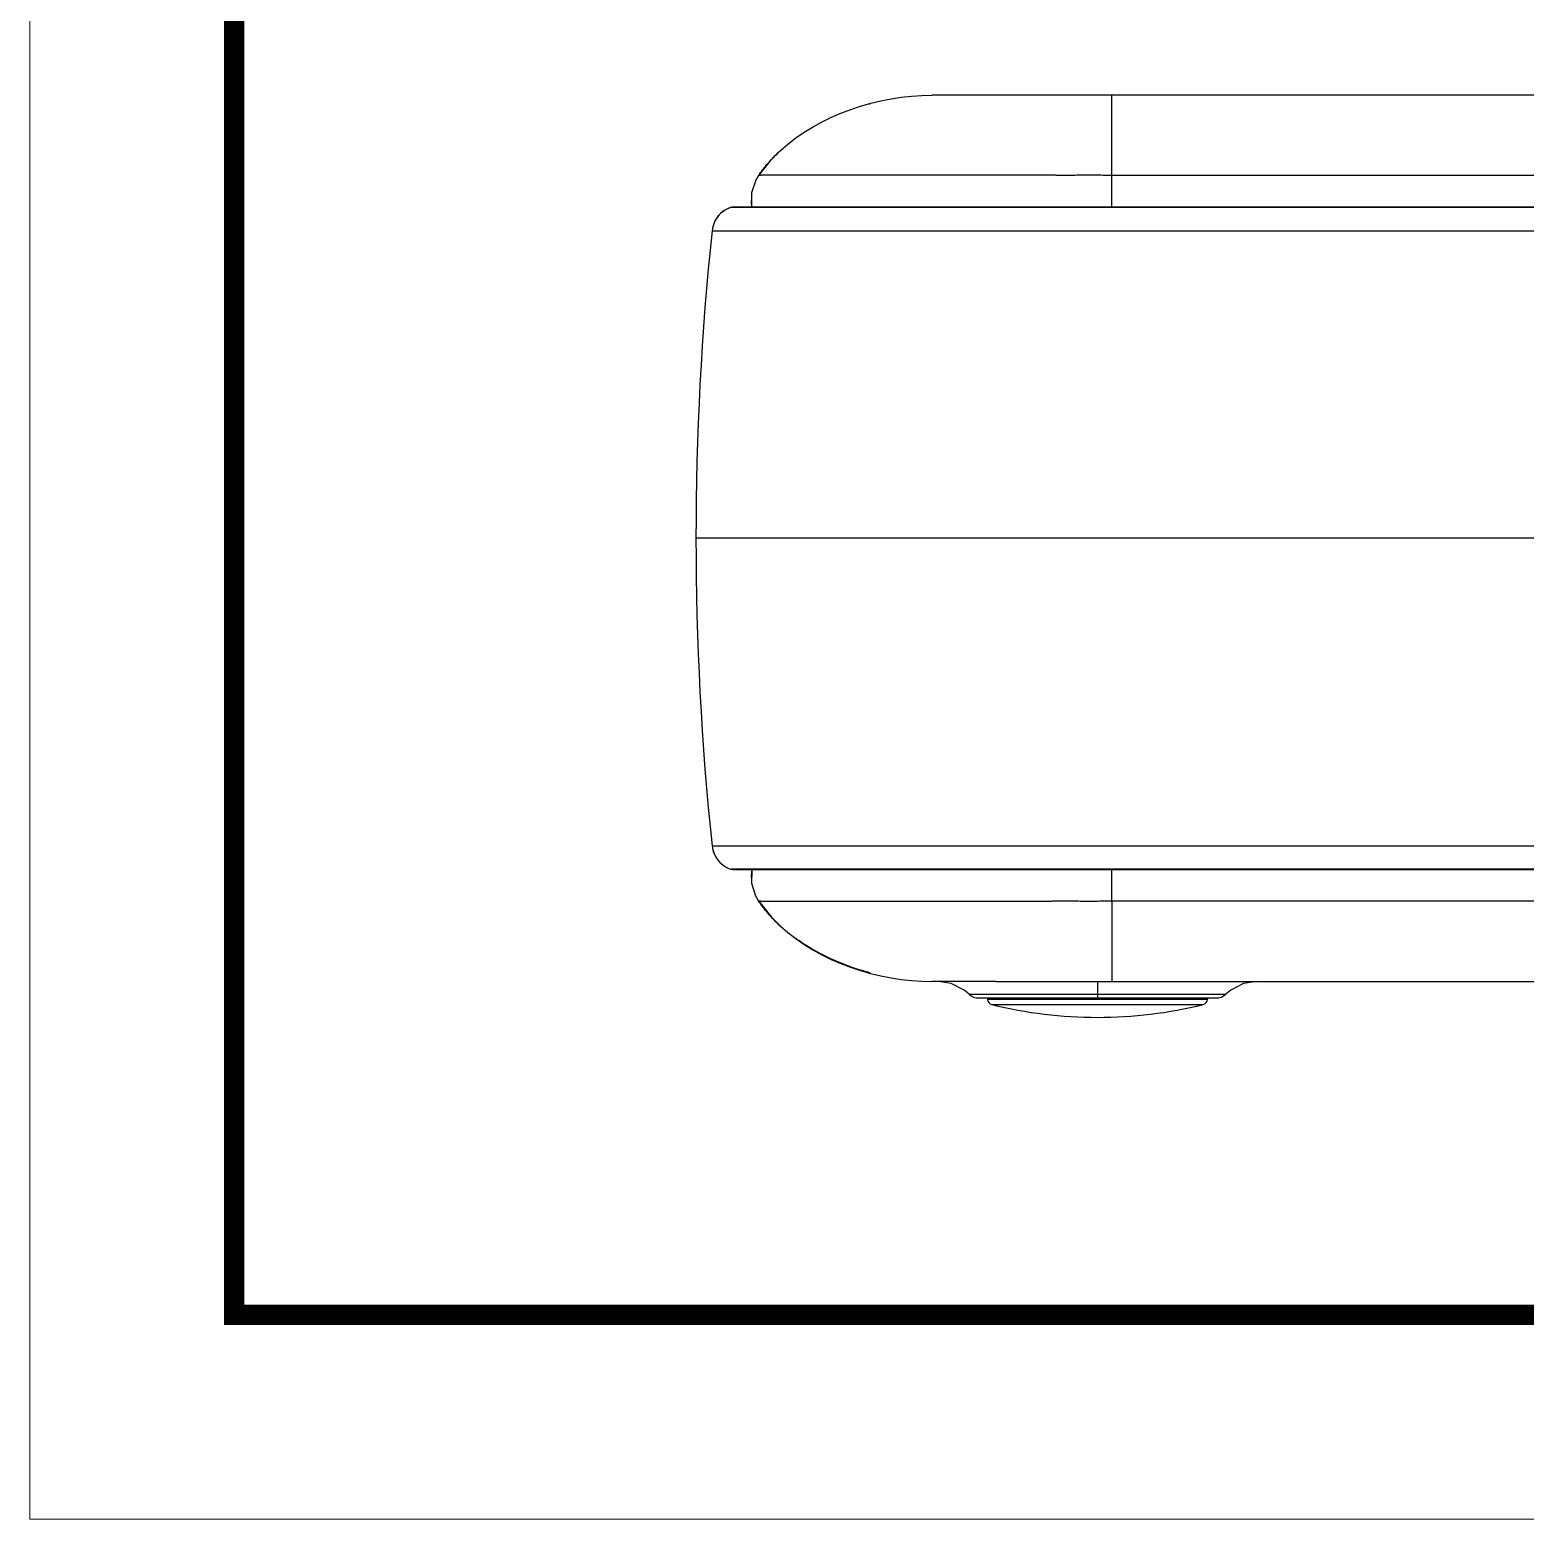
# Model space of a CAD drawing. Header units: millimetres. Extents: x 2741 to 3169, y 1046 to 1343.
# Drawn here: x 2741.3 to 2795.3, y 1045.6 to 1099.3 of the extents above; entities that cross this region are included whole.
import ezdxf

# ---------------------------------------------------------------- set-up
doc = ezdxf.new("R2010")
doc.units = ezdxf.units.MM
doc.layers.add('from', color=7, linetype='Continuous', lineweight=13)

msp = doc.modelspace()

# ---------------------------------------------------------------- linework, layer by layer
at = {"color": 7, "linetype": 'Continuous'}
for p, q in [((2784.17, 1096.985), (2773.919, 1096.985)), ((2849.38, 1096.985), (2780.42, 1096.985)), ((2780.42, 1094.092), (2780.42, 1096.985)), ((2771.653, 1096.671), (2771.684, 1096.68)), ((2768.126, 1094.668), (2768.228, 1094.774)), ((2768.533, 1095.063), (2768.366, 1094.91)), ((2768.417, 1094.959), (2768.44, 1094.98)), ((2767.666, 1094.092), (2768.126, 1094.668)), ((2766.673, 1092.939), (2766.674, 1092.939)), ((2766.673, 1092.939), (2766.675, 1092.939)), ((2766.674, 1092.939), (2766.947, 1092.939)), ((2766.707, 1092.948), (2766.726, 1092.953)), ((2766.726, 1092.953), (2766.757, 1092.958)), ((2766.757, 1092.958), (2766.786, 1092.961)), ((2766.819, 1092.962), (2767.422, 1092.962)), ((2766.82, 1092.962), (2766.823, 1092.962)), ((2766.821, 1092.962), (2766.823, 1092.962)), ((2766.821, 1092.962), (2766.855, 1092.962)), ((2766.947, 1092.939), (2767.197, 1092.939)), ((2767.197, 1092.939), (2767.604, 1092.939)), ((2767.604, 1092.939), (2814.9, 1092.939)), ((2765.978, 1092.089), (2814.9, 1092.089)), ((2814.9, 1080.985), (2765.398, 1080.985)), ((2765.978, 1069.881), (2777.936, 1069.881)), ((2777.936, 1069.881), (2779.6, 1069.881)), ((2779.6, 1069.881), (2780.198, 1069.881)), ((2780.198, 1069.881), (2781.86, 1069.881)), ((2781.86, 1069.881), (2814.9, 1069.881)), ((2766.676, 1069.031), (2766.673, 1069.031)), ((2766.675, 1069.031), (2766.673, 1069.031)), ((2766.706, 1069.022), (2766.673, 1069.031)), ((2766.876, 1069.031), (2766.676, 1069.031)), ((2766.801, 1069.008), (2766.772, 1069.011)), ((2766.819, 1069.008), (2766.816, 1069.008)), ((2766.819, 1069.008), (2766.816, 1069.008)), ((2766.822, 1069.008), (2766.819, 1069.008)), ((2766.822, 1069.008), (2766.819, 1069.008)), ((2766.858, 1069.008), (2766.822, 1069.008)), ((2814.9, 1069.008), (2766.856, 1069.008)), ((2767.425, 1069.008), (2766.858, 1069.008)), ((2767.262, 1069.031), (2766.876, 1069.031)), ((2767.733, 1069.031), (2767.262, 1069.031)), ((2767.414, 1068.522), (2767.425, 1069.008)), ((2814.9, 1069.031), (2767.733, 1069.031)), ((2767.4, 1068.725), (2767.4, 1068.734)), ((2767.558, 1068.061), (2767.414, 1068.522)), ((2767.666, 1067.875), (2767.557, 1068.062)), ((2767.666, 1067.878), (2768.126, 1067.302)), ((2771.519, 1067.865), (2771.484, 1067.865)), ((2780.42, 1067.878), (2780.42, 1064.985)), ((2768.438, 1066.992), (2768.404, 1067.024)), ((2768.435, 1066.995), (2768.441, 1066.99)), ((2768.98, 1066.549), (2768.975, 1066.552)), ((2769.416, 1066.256), (2769.222, 1066.38)), ((2769.632, 1066.127), (2769.4, 1066.266)), ((2769.878, 1065.992), (2769.616, 1066.136)), ((2770.15, 1065.855), (2769.863, 1066)), ((2770.437, 1065.724), (2770.136, 1065.862)), ((2770.734, 1065.601), (2770.425, 1065.729)), ((2771.042, 1065.487), (2770.725, 1065.605)), ((2771.36, 1065.383), (2771.036, 1065.49)), ((2771.684, 1065.29), (2771.357, 1065.384)), ((2773.923, 1064.985), (2773.919, 1064.985)), ((2775.704, 1064.985), (2773.92, 1064.985)), ((2774.62, 1064.911), (2774.15, 1064.985)), ((2775.267, 1064.518), (2783.71, 1064.518)), ((2776.243, 1064.985), (2775.703, 1064.985)), ((2776.243, 1064.985), (2776.303, 1064.985)), ((2776.297, 1064.985), (2849.38, 1064.985)), ((2779.9, 1064.985), (2779.9, 1064.385)), ((2783.71, 1064.518), (2784.193, 1064.518)), ((2784.193, 1064.518), (2784.533, 1064.518)), ((2775.607, 1064.385), (2784.193, 1064.385)), ((2775.928, 1064.385), (2775.928, 1064.338)), ((2775.928, 1064.385), (2775.928, 1064.338)), ((2775.928, 1064.338), (2783.871, 1064.338)), ((2776.081, 1064.148), (2783.719, 1064.148)), ((2783.872, 1064.385), (2783.871, 1064.338)), ((2783.872, 1064.385), (2783.871, 1064.338))]:
    msp.add_line(p, q, dxfattribs=at)
for points in [[(2767.771, 1094.242), (2767.797, 1094.276), (2767.824, 1094.311), (2767.85, 1094.345), (2767.878, 1094.38), (2767.905, 1094.414), (2767.933, 1094.448), (2767.962, 1094.482), (2767.99, 1094.516), (2768.019, 1094.549), (2768.048, 1094.581), (2768.076, 1094.614), (2768.105, 1094.645), (2768.134, 1094.676), (2768.162, 1094.707), (2768.191, 1094.736), (2768.219, 1094.765), (2768.246, 1094.793), (2768.273, 1094.82), (2768.3, 1094.846), (2768.325, 1094.871), (2768.35, 1094.895), (2768.374, 1094.918), (2768.397, 1094.939), (2768.417, 1094.959)], [(2767.666, 1094.095), (2767.675, 1094.107), (2767.698, 1094.14), (2767.722, 1094.174), (2767.746, 1094.208), (2767.771, 1094.242)], [(2767.422, 1092.962), (2767.413, 1093.011), (2767.419, 1093.479), (2767.57, 1093.934), (2767.666, 1094.095)], [(2767.414, 1093.029), (2767.409, 1093.063), (2767.401, 1093.169), (2767.4, 1093.204)], [(2766.673, 1092.939), (2766.684, 1092.943), (2766.718, 1092.951), (2766.75, 1092.957), (2766.781, 1092.96), (2766.809, 1092.962), (2766.822, 1092.962)], [(2766.786, 1092.961), (2766.812, 1092.962), (2766.822, 1092.962)], [(2766.855, 1092.962), (2766.858, 1092.962), (2766.869, 1092.962)], [(2766.869, 1092.962), (2766.873, 1092.962), (2814.9, 1092.962)], [(2766.816, 1069.008), (2766.811, 1069.008), (2766.795, 1069.009), (2766.768, 1069.011), (2766.738, 1069.015), (2766.706, 1069.022)], [(2766.772, 1069.011), (2766.736, 1069.015), (2766.724, 1069.018)], [(2766.816, 1069.008), (2766.813, 1069.008), (2766.801, 1069.008)], [(2766.841, 1069.008), (2766.826, 1069.008), (2766.822, 1069.008)], [(2766.856, 1069.008), (2766.846, 1069.008), (2766.841, 1069.008)], [(2767.4, 1068.783), (2767.4, 1068.758), (2767.4, 1068.761), (2767.401, 1068.809), (2767.41, 1068.923), (2767.424, 1069.008)], [(2767.751, 1067.756), (2767.724, 1067.792), (2767.698, 1067.83), (2767.672, 1067.868), (2767.666, 1067.875)], [(2767.966, 1067.483), (2767.939, 1067.515), (2767.912, 1067.547), (2767.885, 1067.581), (2767.858, 1067.615), (2767.831, 1067.649), (2767.804, 1067.684), (2767.778, 1067.72), (2767.751, 1067.756)], [(2768.404, 1067.024), (2768.382, 1067.044), (2768.359, 1067.066), (2768.335, 1067.09), (2768.31, 1067.114), (2768.284, 1067.139), (2768.258, 1067.165), (2768.233, 1067.191), (2768.206, 1067.217), (2768.18, 1067.245), (2768.154, 1067.273), (2768.127, 1067.301), (2768.101, 1067.33), (2768.074, 1067.359), (2768.047, 1067.389), (2768.02, 1067.42), (2767.993, 1067.451), (2767.966, 1067.483)], [(2769.222, 1066.38), (2769.108, 1066.458), (2769.045, 1066.502), (2769.011, 1066.527), (2768.98, 1066.549)], [(2775.267, 1064.518), (2775.083, 1064.67), (2774.62, 1064.911)], [(2785.65, 1064.985), (2785.18, 1064.911), (2784.717, 1064.67), (2784.532, 1064.518)]]:
    msp.add_lwpolyline(points, dxfattribs=at)
for centre, radius, start, end in [((2772.233, 1090.847), 5.61, 132.5552, 135.5685), ((2319.764, 1092.426), 460.659, 0.06668, 0.20717), ((2766.972, 1091.985), 1, 107.4031, 174.0252), ((2766.972, 1091.985), 1, 112.1869, 168.1211), ((2872.074, 1080.985), 106.676, 174.02516, 185.97484), ((2766.972, 1069.985), 1, 185.9748, 252.6012), ((2766.972, 1069.985), 1, 190.7543, 246.7241), ((2319.764, 1069.544), 460.659, 359.79283, 359.93332), ((2772.172, 1071.06), 5.522, 222.8817, 227.3999), ((2775.607, 1064.885), 0.5, 227.2507, 270), ((2784.193, 1064.885), 0.5, 270, 312.7493), ((2776.128, 1064.342), 0.2, 181, 256.1829), ((2779.9, 1079.676), 15.991, 256.1829, 283.8171), ((2783.671, 1064.342), 0.2, 283.8171, 359)]:
    msp.add_arc(centre, radius, start, end, dxfattribs=at)
for points, start_tangent, end_tangent in [([(2768.439, 1094.979), (2773.92, 1096.985)], (0.736448, 0.676495), (1, 0)), ([(2780.42, 1094.092), (2780.293, 1094.092), (2780.165, 1094.093), (2780.035, 1094.094), (2779.905, 1094.095), (2779.776, 1094.096), (2779.65, 1094.096), (2779.524, 1094.097), (2779.399, 1094.096), (2779.273, 1094.095), (2779.147, 1094.094), (2779.022, 1094.093), (2778.897, 1094.092), (2778.774, 1094.091), (2778.65, 1094.091), (2778.524, 1094.092), (2778.389, 1094.094), (2778.239, 1094.095), (2778.071, 1094.097), (2777.882, 1094.099), (2777.671, 1094.1), (2777.438, 1094.101), (2777.187, 1094.101), (2776.921, 1094.101), (2776.641, 1094.101), (2776.346, 1094.101), (2776.034, 1094.102), (2775.701, 1094.102), (2775.343, 1094.103), (2774.958, 1094.104), (2774.543, 1094.104), (2774.096, 1094.105), (2773.614, 1094.105), (2773.098, 1094.104), (2772.558, 1094.104), (2772.018, 1094.105), (2771.484, 1094.105), (2770.963, 1094.105), (2770.463, 1094.105), (2769.989, 1094.104), (2769.557, 1094.104), (2769.202, 1094.105), (2768.917, 1094.104), (2768.685, 1094.104), (2768.493, 1094.103), (2768.334, 1094.102), (2768.205, 1094.102), (2768.099, 1094.101), (2768.014, 1094.101), (2767.944, 1094.101), (2767.885, 1094.101), (2767.834, 1094.101), (2767.79, 1094.099), (2767.752, 1094.096), (2767.722, 1094.093), (2767.699, 1094.091), (2767.684, 1094.093), (2767.667, 1094.092)], (-1, 0.000878), (-0.975854, -0.218425)), ([(2814.9, 1094.092), (2811.934, 1094.092), (2809.158, 1094.092), (2806.56, 1094.091), (2804.127, 1094.091), (2801.848, 1094.091), (2799.713, 1094.091), (2797.712, 1094.092), (2795.84, 1094.092), (2794.093, 1094.092), (2792.46, 1094.092), (2790.931, 1094.092), (2789.508, 1094.092), (2788.22, 1094.091), (2787.081, 1094.091), (2786.078, 1094.091), (2785.191, 1094.091), (2784.402, 1094.092), (2783.698, 1094.092), (2783.07, 1094.092), (2782.506, 1094.092), (2782, 1094.091), (2781.544, 1094.09), (2781.133, 1094.091), (2780.76, 1094.091), (2780.42, 1094.092)], (-1, 0), (-1, 0.000854)), ([(2771.484, 1067.865), (2770.963, 1067.865), (2770.463, 1067.865), (2769.989, 1067.866), (2769.557, 1067.866), (2769.202, 1067.865), (2768.917, 1067.866), (2768.685, 1067.866), (2768.493, 1067.867), (2768.334, 1067.868), (2768.205, 1067.868), (2768.099, 1067.869), (2768.014, 1067.869), (2767.944, 1067.869), (2767.885, 1067.869), (2767.834, 1067.87), (2767.79, 1067.871), (2767.752, 1067.874), (2767.722, 1067.877), (2767.699, 1067.879), (2767.684, 1067.877), (2767.667, 1067.878)], (-1, -0.00027), (-0.975854, 0.218425)), ([(2780.42, 1067.878), (2780.293, 1067.878), (2780.165, 1067.877), (2780.035, 1067.876), (2779.905, 1067.875), (2779.776, 1067.874), (2779.65, 1067.874), (2779.524, 1067.873), (2779.399, 1067.874), (2779.273, 1067.875), (2779.147, 1067.876), (2779.022, 1067.877), (2778.897, 1067.878), (2778.774, 1067.879), (2778.65, 1067.879), (2778.524, 1067.878), (2778.389, 1067.877), (2778.239, 1067.875), (2778.071, 1067.873), (2777.882, 1067.871), (2777.671, 1067.87), (2777.438, 1067.869), (2777.187, 1067.869), (2776.921, 1067.869), (2776.641, 1067.869), (2776.346, 1067.869), (2776.034, 1067.868), (2775.701, 1067.868), (2775.343, 1067.867), (2774.958, 1067.866), (2774.543, 1067.866), (2774.096, 1067.865), (2773.614, 1067.865), (2773.098, 1067.866), (2772.558, 1067.866), (2772.018, 1067.866), (2771.519, 1067.865)], (-1, -0.000878), (-1, -0.000292)), ([(2814.9, 1067.878), (2811.934, 1067.878), (2809.158, 1067.879), (2806.56, 1067.879), (2804.127, 1067.879), (2801.848, 1067.879), (2799.713, 1067.879), (2797.712, 1067.878), (2795.84, 1067.878), (2794.093, 1067.878), (2792.46, 1067.878), (2790.931, 1067.878), (2789.508, 1067.878), (2788.22, 1067.879), (2787.081, 1067.879), (2786.078, 1067.879), (2785.191, 1067.879), (2784.402, 1067.878), (2783.698, 1067.878), (2783.07, 1067.878), (2782.506, 1067.878), (2782, 1067.879), (2781.544, 1067.88), (2781.133, 1067.879), (2780.76, 1067.879), (2780.42, 1067.878)], (-1, 0), (-1, -0.000854)), ([(2768.435, 1066.995), (2773.92, 1064.985)], (0.735703, -0.677305), (1, 0))]:
    msp.add_spline(points, degree=3, dxfattribs=dict(at, start_tangent=start_tangent, end_tangent=end_tangent))
at = {"layer": 'from'}
msp.add_lwpolyline([(2741.339, 1045.566), (3169.379, 1045.566), (3169.379, 1343.015), (2741.339, 1343.015)], close=True, dxfattribs=at)
at = {"layer": 'from', "const_width": 0.738}
msp.add_lwpolyline([(2748.716, 1052.942), (2748.716, 1335.638), (3162.003, 1335.638), (3162.003, 1052.942), (2748.716, 1052.942)], dxfattribs=at)

doc.saveas('drawing.dxf')
